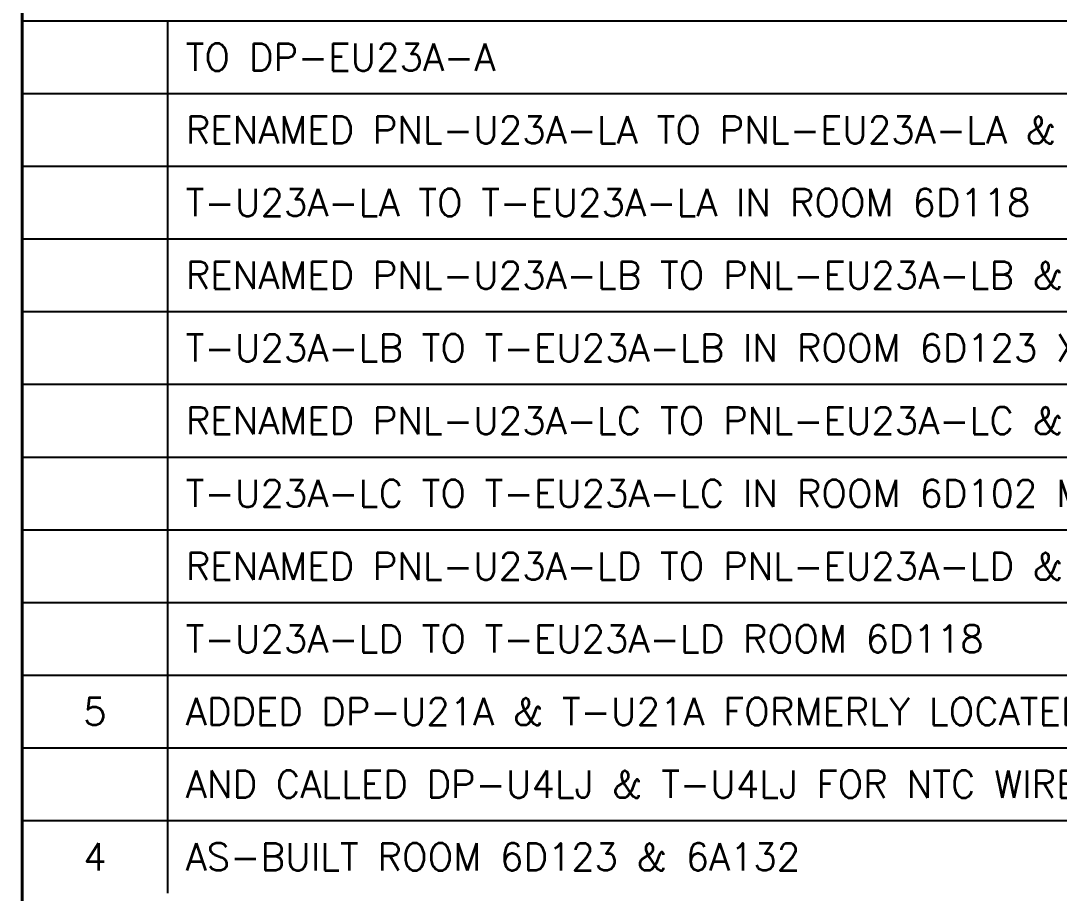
# Model space of a CAD drawing. Extents: x 4786 to 12422, y -518 to 4987.
# Drawn here: x 10931 to 11617, y 180 to 756 of the extents above; entities that cross this region are included whole.
import ezdxf
from ezdxf.enums import TextEntityAlignment as Align

# ---------------------------------------------------------------- set-up
doc = ezdxf.new("R2010")
doc.units = 0
doc.header["$LTSCALE"] = 192
doc.header["$MEASUREMENT"] = 0
doc.layers.add('TTL', color=7, linetype='CONTINUOUS')
doc.layers.add('TTL-LINE', color=7, linetype='CONTINUOUS')
doc.styles.add('STDTEXT', font='SIMPLEX.shx', dxfattribs={"height": 21.0048})
doc.styles.add('SUBTITLE', font='simplex', dxfattribs={"height": 36})
doc.styles.add('TITLE', font='SIMPLEX.SHX')

# ---------------------------------------------------------------- blocks, each defined once
blk = doc.blocks.new('REVBLK')
at = {"layer": 'TTL', "color": 1}
for p, q in [((0, 0.25), (7.75, 0.25)), ((0.5, 0.25), (0.5, 0))]:
    blk.add_line(p, q, dxfattribs=at)
at = {"layer": 'TTL', "color": 4}
blk.add_line((0, 0), (0, 0.25), dxfattribs=at)
at = {"layer": 'TTL', "style": 'STDTEXT'}
blk.add_attdef('REV', text='', height=0.09375, dxfattribs=at).set_placement((0.25, 0.125), align=Align.MIDDLE_CENTER)
for tag, p in [('DESC', (0.5625, 0.125)), ('PROJ.NO', (5, 0.125))]:
    blk.add_attdef(tag, text='', height=0.09375, dxfattribs=at).set_placement(p, align=Align.MIDDLE_LEFT)
for tag, p in [('REVBY', (6.203125, 0.125)), ('REVAPP', (7.421875, 0.125))]:
    blk.add_attdef(tag, text='', height=0.09375, dxfattribs=at).set_placement(p, align=Align.MIDDLE)
at = {"layer": 'TTL', "style": 'STDTEXT', "width": 0.823529}
blk.add_attdef('REVDATE', text='', height=0.09375, dxfattribs=at).set_placement((6.53125, 0.078125), (7.09375, 0.078125), align=Align.FIT)
blk = doc.blocks.new('Ttl-fdd')
at = {"layer": 'TTL-LINE', "color": 8, "const_width": 0.01, "flags": 128}
blk.add_lwpolyline([(0, 0.25), (0, 26.025)], dxfattribs=at)
at = {"layer": 'TTL', "color": 7, "style": 'STDTEXT'}
for tag, p in [('DRNDATE', (1.625, -0.8041)), ('DESDATE', (1.625, -1.0854)), ('CKDATE', (1.625, -1.3354)), ('APPDDATE', (1.625, -1.5886))]:
    blk.add_attdef(tag, text='', height=0.093, dxfattribs=at).set_placement(p, align=Align.MIDDLE_CENTER)
for tag, p in [('DRNBY', (0.5268, -0.8516)), ('DESBY', (0.5268, -1.1184)), ('CHKBY', (0.5268, -1.3852)), ('APPDBY', (0.5268, -1.652))]:
    blk.add_attdef(tag, p, '', height=0.0625, dxfattribs=at)
at = {"layer": 'TTL', "color": 7}
for tag, height, style, p in [('LINE_ONE', 0.15, 'SUBTITLE', (4.875, -1.25)), ('LINE_TWO', 0.15, 'SUBTITLE', (4.875, -1.5)), ('LINE_THREE', 0.15, 'SUBTITLE', (4.875, -1.75)), ('LINE_FOUR', 0.15, 'SUBTITLE', (4.875, -2)), ('SCALE', 0.1094, 'STDTEXT', (1, -2.0292)), ('DWG_FILE_NO.', 0.1458, 'STDTEXT', (0.8722, -2.4882))]:
    blk.add_attdef(tag, text='', height=height, dxfattribs=dict(at, style=style)).set_placement(p, align=Align.CENTER)
at = {"layer": 'TTL', "color": 4, "style": 'TITLE'}
blk.add_attdef('DWG_NO.', text='', height=0.25, dxfattribs=at).set_placement((4.875, -2.5), align=Align.CENTER)

msp = doc.modelspace()

# ---------------------------------------------------------------- block references
at = {"layer": 'TTL', "xscale": 192, "yscale": 192, "zscale": 192}
msp.add_blockref('Ttl-fdd', (10932, -12), dxfattribs=at)
at = {"layer": 'TTL'}
ref = msp.add_blockref('REVBLK', (10932, 708), dxfattribs=dict(at, xscale=192, yscale=192, zscale=192))
ref.add_attrib('DESC', 'TO DP-EU23A-A', dxfattribs={"height": 18, "style": 'STDTEXT'}).set_placement((11040, 732), align=Align.MIDDLE_LEFT)
ref = msp.add_blockref('REVBLK', (10932, 660), dxfattribs=dict(at, xscale=192, yscale=192, zscale=192))
ref.add_attrib('DESC', 'RENAMED PNL-U23A-LA TO PNL-EU23A-LA & RENAMED', dxfattribs={"height": 18, "style": 'STDTEXT'}).set_placement((11040, 684), align=Align.MIDDLE_LEFT)
ref = msp.add_blockref('REVBLK', (10932, 612), dxfattribs=dict(at, xscale=192, yscale=192, zscale=192))
ref.add_attrib('DESC', 'T-U23A-LA TO T-EU23A-LA IN ROOM 6D118', dxfattribs={"height": 18, "style": 'STDTEXT'}).set_placement((11040, 636), align=Align.MIDDLE_LEFT)
ref = msp.add_blockref('REVBLK', (10932, 564), dxfattribs=dict(at, xscale=192, yscale=192, zscale=192))
ref.add_attrib('DESC', 'RENAMED PNL-U23A-LB TO PNL-EU23A-LB & RENAMED', dxfattribs={"height": 18, "style": 'STDTEXT'}).set_placement((11040, 588), align=Align.MIDDLE_LEFT)
ref = msp.add_blockref('REVBLK', (10932, 516), dxfattribs=dict(at, xscale=192, yscale=192, zscale=192))
ref.add_attrib('DESC', 'T-U23A-LB TO T-EU23A-LB IN ROOM 6D123 XFRMER RM', dxfattribs={"height": 18, "style": 'STDTEXT'}).set_placement((11040, 540), align=Align.MIDDLE_LEFT)
ref = msp.add_blockref('REVBLK', (10932, 468), dxfattribs=dict(at, xscale=192, yscale=192, zscale=192))
ref.add_attrib('DESC', 'RENAMED PNL-U23A-LC TO PNL-EU23A-LC & RENAMED', dxfattribs={"height": 18, "style": 'STDTEXT'}).set_placement((11040, 492), align=Align.MIDDLE_LEFT)
ref = msp.add_blockref('REVBLK', (10932, 420), dxfattribs=dict(at, xscale=192, yscale=192, zscale=192))
ref.add_attrib('DESC', 'T-U23A-LC TO T-EU23A-LC IN ROOM 6D102 MECH RM', dxfattribs={"height": 18, "style": 'STDTEXT'}).set_placement((11040, 444), align=Align.MIDDLE_LEFT)
ref = msp.add_blockref('REVBLK', (10932, 372), dxfattribs=dict(at, xscale=192, yscale=192, zscale=192))
ref.add_attrib('DESC', 'RENAMED PNL-U23A-LD TO PNL-EU23A-LD & RENAMED', dxfattribs={"height": 18, "style": 'STDTEXT'}).set_placement((11040, 396), align=Align.MIDDLE_LEFT)
ref = msp.add_blockref('REVBLK', (10932, 324), dxfattribs=dict(at, xscale=192, yscale=192, zscale=192))
ref.add_attrib('DESC', 'T-U23A-LD TO T-EU23A-LD ROOM 6D118', dxfattribs={"height": 18, "style": 'STDTEXT'}).set_placement((11040, 348), align=Align.MIDDLE_LEFT)
ref = msp.add_blockref('REVBLK', (10932, 276), dxfattribs=dict(at, xscale=192, yscale=192, zscale=192))
ref.add_attrib('REV', '5', dxfattribs={"height": 18, "style": 'STDTEXT'}).set_placement((10980, 300), align=Align.MIDDLE_CENTER)
ref.add_attrib('DESC', 'ADDED DP-U21A & T-U21A FORMERLY LOCATED IN FAB 1', dxfattribs={"height": 18, "style": 'STDTEXT'}).set_placement((11040, 300), align=Align.MIDDLE_LEFT)
ref = msp.add_blockref('REVBLK', (10932, 228), dxfattribs=dict(at, xscale=192, yscale=192, zscale=192))
ref.add_attrib('DESC', 'AND CALLED DP-U4LJ & T-U4LJ FOR NTC WIRESAW RELOCATION', dxfattribs={"height": 18, "style": 'STDTEXT'}).set_placement((11040, 252), align=Align.MIDDLE_LEFT)
ref = msp.add_blockref('REVBLK', (10932, 180), dxfattribs=dict(at, xscale=192, yscale=192, zscale=192))
ref.add_attrib('REV', '4', dxfattribs={"height": 18, "style": 'STDTEXT'}).set_placement((10980, 204), align=Align.MIDDLE_CENTER)
ref.add_attrib('DESC', 'AS-BUILT ROOM 6D123 & 6A132', dxfattribs={"height": 18, "style": 'STDTEXT'}).set_placement((11040, 204), align=Align.MIDDLE_LEFT)

doc.saveas('drawing.dxf')
